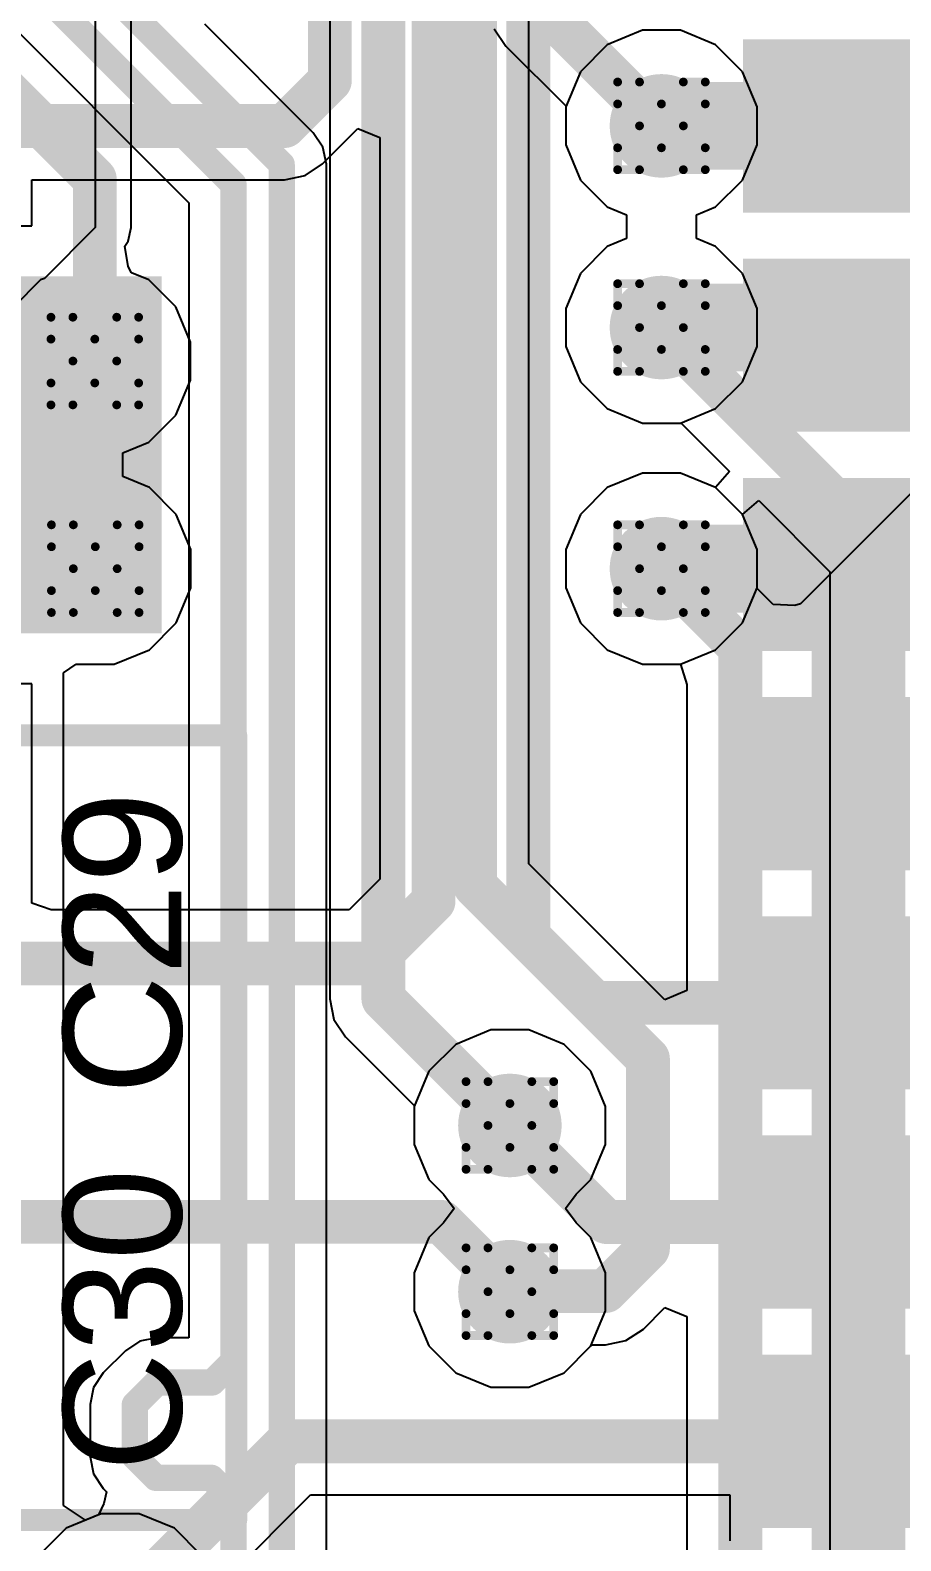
# Model space of a CAD drawing. Header units: inches. Extents: x -6 to 328, y -6 to 90.
# Drawn here: x 30.04 to 35.08, y 14.32 to 23.07 of the extents above; entities that cross this region are included whole.
import ezdxf

# ---------------------------------------------------------------- set-up
doc = ezdxf.new("R2010")
doc.units = ezdxf.units.IN
for name, color, linetype in [('Bottom Layer', 5, 'Continuous'), ('Bottom Paste', 16, 'Continuous'), ('Bottom Solder', 6, 'Continuous'), ('Drill Drawing', 1, 'Continuous'), ('GND', 76, 'Continuous'), ('PWR', 16, 'Continuous'), ('Top Layer', 1, 'Continuous'), ('Top Overlay', 2, 'Continuous'), ('Via Holes', 16, 'Continuous')]:
    doc.layers.add(name, color=color, linetype=linetype)
doc.styles.add('Arial', font='', dxfattribs={"height": 0.2})
doc.styles.get('Arial').set_extended_font_data('Arial')

# ---------------------------------------------------------------- blocks, each defined once
blk = doc.blocks.new('M55_7013242R_B_49')
at = {"layer": 'Bottom Layer'}
for points in [[(-7.385, 3.3), (-6.585, 3.3), (-6.585, 2.2), (-7.385, 2.2)], [(-6.115, 3.3), (-5.315, 3.3), (-5.315, 2.2), (-6.115, 2.2)], [(-4.845, 3.3), (-4.045, 3.3), (-4.045, 2.2), (-4.845, 2.2)], [(-3.575, 3.3), (-2.775, 3.3), (-2.775, 2.2), (-3.575, 2.2)], [(-2.305, 3.3), (-1.505, 3.3), (-1.505, 2.2), (-2.305, 2.2)], [(-1.035, 3.3), (-0.235, 3.3), (-0.235, 2.2), (-1.035, 2.2)], [(0.235, 3.3), (1.035, 3.3), (1.035, 2.2), (0.235, 2.2)]]:
    blk.add_hatch(color=5, dxfattribs=at).paths.add_polyline_path(points)
at = {"layer": 'Bottom Paste'}
for points in [[(-7.385, 3.3), (-6.585, 3.3), (-6.585, 2.2), (-7.385, 2.2)], [(-6.115, 3.3), (-5.315, 3.3), (-5.315, 2.2), (-6.115, 2.2)], [(-4.845, 3.3), (-4.045, 3.3), (-4.045, 2.2), (-4.845, 2.2)], [(-3.575, 3.3), (-2.775, 3.3), (-2.775, 2.2), (-3.575, 2.2)], [(-2.305, 3.3), (-1.505, 3.3), (-1.505, 2.2), (-2.305, 2.2)], [(-1.035, 3.3), (-0.235, 3.3), (-0.235, 2.2), (-1.035, 2.2)], [(0.235, 3.3), (1.035, 3.3), (1.035, 2.2), (0.235, 2.2)]]:
    blk.add_hatch(color=16, dxfattribs=at).paths.add_polyline_path(points)
at = {"layer": 'Bottom Solder'}
for points in [[(-7.4866, 3.4016), (-6.4834, 3.4016), (-6.4834, 2.0984), (-7.4866, 2.0984)], [(-6.2166, 3.4016), (-5.2134, 3.4016), (-5.2134, 2.0984), (-6.2166, 2.0984)], [(-4.9466, 3.4016), (-3.9434, 3.4016), (-3.9434, 2.0984), (-4.9466, 2.0984)], [(-3.6766, 3.4016), (-2.6734, 3.4016), (-2.6734, 2.0984), (-3.6766, 2.0984)], [(-2.4066, 3.4016), (-1.4034, 3.4016), (-1.4034, 2.0984), (-2.4066, 2.0984)], [(-1.1366, 3.4016), (-0.1334, 3.4016), (-0.1334, 2.0984), (-1.1366, 2.0984)], [(0.1334, 3.4016), (1.1366, 3.4016), (1.1366, 2.0984), (0.1334, 2.0984)]]:
    blk.add_hatch(color=6, dxfattribs=at).paths.add_polyline_path(points)

msp = doc.modelspace()

# ---------------------------------------------------------------- hatches: boundary and pattern name
at = {"layer": 'Bottom Layer'}
h = msp.add_hatch(color=5, dxfattribs=at)
edge = h.paths.add_edge_path()
edge.add_arc((33.6946, 22.5194), 0.3, 0, 360)
msp.add_hatch(color=5, dxfattribs=at).paths.add_polyline_path([(28.769, 19.5785), (30.799, 19.5785), (30.799, 21.6485), (28.769, 21.6485)])
h = msp.add_hatch(color=5, dxfattribs=at)
edge = h.paths.add_edge_path()
edge.add_arc((33.6946, 21.351), 0.3, 0, 360)
h = msp.add_hatch(color=5, dxfattribs=at)
edge = h.paths.add_edge_path()
edge.add_arc((30.411, 21.1569), 0.3, 0, 360)
h = msp.add_hatch(color=5, dxfattribs=at)
edge = h.paths.add_edge_path()
edge.add_arc((30.4137, 19.954), 0.3, 0, 360)
h = msp.add_hatch(color=5, dxfattribs=at)
edge = h.paths.add_edge_path()
edge.add_arc((33.6946, 19.954), 0.3, 0, 360)
h = msp.add_hatch(color=5, dxfattribs=at)
edge = h.paths.add_edge_path()
edge.add_arc((32.8164, 16.7281), 0.3, 0, 360)
h = msp.add_hatch(color=5, dxfattribs=at)
edge = h.paths.add_edge_path()
edge.add_arc((32.8164, 15.765), 0.3, 0, 360)
at = {"layer": 'GND'}
h = msp.add_hatch(color=76, dxfattribs=at)
edge = h.paths.add_edge_path()
edge.add_arc((33.6946, 22.5194), 0.3, 0, 360)
h = msp.add_hatch(color=76, dxfattribs=at)
edge = h.paths.add_edge_path()
edge.add_arc((33.6946, 21.351), 0.3, 0, 360)
h = msp.add_hatch(color=76, dxfattribs=at)
edge = h.paths.add_edge_path()
edge.add_arc((30.411, 21.1569), 0.3, 0, 360)
h = msp.add_hatch(color=76, dxfattribs=at)
edge = h.paths.add_edge_path()
edge.add_arc((30.4137, 19.954), 0.3, 0, 360)
h = msp.add_hatch(color=76, dxfattribs=at)
edge = h.paths.add_edge_path()
edge.add_arc((33.6946, 19.954), 0.3, 0, 360)
h = msp.add_hatch(color=76, dxfattribs=at)
edge = h.paths.add_edge_path()
edge.add_arc((32.8164, 16.7281), 0.3, 0, 360)
h = msp.add_hatch(color=76, dxfattribs=at)
edge = h.paths.add_edge_path()
edge.add_arc((32.8164, 15.765), 0.3, 0, 360)
at = {"layer": 'PWR'}
h = msp.add_hatch(color=16, dxfattribs=at)
edge = h.paths.add_edge_path()
edge.add_arc((33.6946, 22.5194), 0.3, 0, 360)
h = msp.add_hatch(color=16, dxfattribs=at)
edge = h.paths.add_edge_path()
edge.add_arc((33.6946, 21.351), 0.3, 0, 360)
h = msp.add_hatch(color=16, dxfattribs=at)
edge = h.paths.add_edge_path()
edge.add_arc((30.411, 21.1569), 0.3, 0, 360)
h = msp.add_hatch(color=16, dxfattribs=at)
edge = h.paths.add_edge_path()
edge.add_arc((30.4137, 19.954), 0.3, 0, 360)
h = msp.add_hatch(color=16, dxfattribs=at)
edge = h.paths.add_edge_path()
edge.add_arc((33.6946, 19.954), 0.3, 0, 360)
h = msp.add_hatch(color=16, dxfattribs=at)
edge = h.paths.add_edge_path()
edge.add_arc((32.8164, 16.7281), 0.3, 0, 360)
h = msp.add_hatch(color=16, dxfattribs=at)
edge = h.paths.add_edge_path()
edge.add_arc((32.8164, 15.765), 0.3, 0, 360)
at = {"layer": 'Top Layer'}
h = msp.add_hatch(color=1, dxfattribs=at)
edge = h.paths.add_edge_path()
edge.add_arc((33.6946, 22.5194), 0.3, 0, 360)
h = msp.add_hatch(color=1, dxfattribs=at)
edge = h.paths.add_edge_path()
edge.add_arc((33.6946, 21.351), 0.3, 0, 360)
h = msp.add_hatch(color=1, dxfattribs=at)
edge = h.paths.add_edge_path()
edge.add_arc((30.411, 21.1569), 0.3, 0, 360)
h = msp.add_hatch(color=1, dxfattribs=at)
edge = h.paths.add_edge_path()
edge.add_arc((30.4137, 19.954), 0.3, 0, 360)
h = msp.add_hatch(color=1, dxfattribs=at)
edge = h.paths.add_edge_path()
edge.add_arc((33.6946, 19.954), 0.3, 0, 360)
h = msp.add_hatch(color=1, dxfattribs=at)
edge = h.paths.add_edge_path()
edge.add_arc((32.8164, 16.7281), 0.3, 0, 360)
h = msp.add_hatch(color=1, dxfattribs=at)
edge = h.paths.add_edge_path()
edge.add_arc((32.8164, 15.765), 0.3, 0, 360)
at = {"layer": 'Via Holes'}
h = msp.add_hatch(color=7, dxfattribs=at)
edge = h.paths.add_edge_path()
edge.add_arc((33.6946, 22.5194), 0.15, 0, 360)
h = msp.add_hatch(color=7, dxfattribs=at)
edge = h.paths.add_edge_path()
edge.add_arc((33.6946, 21.351), 0.15, 0, 360)
h = msp.add_hatch(color=7, dxfattribs=at)
edge = h.paths.add_edge_path()
edge.add_arc((30.411, 21.1569), 0.15, 0, 360)
h = msp.add_hatch(color=7, dxfattribs=at)
edge = h.paths.add_edge_path()
edge.add_arc((30.4137, 19.954), 0.15, 0, 360)
h = msp.add_hatch(color=7, dxfattribs=at)
edge = h.paths.add_edge_path()
edge.add_arc((33.6946, 19.954), 0.15, 0, 360)
h = msp.add_hatch(color=7, dxfattribs=at)
edge = h.paths.add_edge_path()
edge.add_arc((32.8164, 16.7281), 0.15, 0, 360)
h = msp.add_hatch(color=7, dxfattribs=at)
edge = h.paths.add_edge_path()
edge.add_arc((32.8164, 15.765), 0.15, 0, 360)

# ---------------------------------------------------------------- linework, layer by layer
at = {"layer": 'Bottom Layer'}
for p, q in [((31.7301, 22.2987), (31.936, 22.5047)), ((31.936, 22.5047), (32.063, 22.4521)), ((32.063, 22.4521), (32.063, 18.1552)), ((31.5103, 22.2077), (31.6293, 22.2314)), ((31.6293, 22.2314), (31.7301, 22.2987)), ((30.0468, 21.9407), (30.0468, 22.2077)), ((30.0468, 22.2077), (31.5103, 22.2077)), ((28.5912, 21.9407), (30.0468, 21.9407)), ((30.0468, 19.2863), (28.6637, 19.2863)), ((30.0468, 18.1433), (30.0468, 19.2863)), ((30.0468, 18.1307), (30.0468, 18.1433)), ((30.0468, 18.0163), (30.0468, 18.1307)), ((30.0468, 18.1307), (30.0468, 18.1307)), ((32.063, 18.1552), (31.8851, 17.9773)), ((30.1576, 17.9773), (30.0468, 18.0163)), ((31.8851, 17.9773), (30.1576, 17.9773)), ((31.1113, 14.0379), (31.6611, 14.5877)), ((31.6611, 14.5877), (34.0912, 14.5877)), ((34.0912, 14.5877), (34.0912, 14.3333)), ((34.0912, 14.3333), (34.0912, 14.3207))]:
    msp.add_line(p, q, dxfattribs=at)
for points, const_width in [([(32.9234, 17.8227), (32.9234, 25.796)], 0.254), ([(32.3738, 18.0265), (32.3738, 25.1242)], 0.254), ([(31.7733, 22.7815), (31.7733, 24.563)], 0.254), ([(31.5103, 22.5185), (31.7733, 22.7815)], 0.254), ([(33.6946, 22.5194), (34.818, 22.5194)], 0.508), ([(29.319, 22.5185), (31.5103, 22.5185)], 0.254), ([(34.818, 22.5194), (34.819, 22.5185)], 0.254), ([(33.6946, 21.351), (34.7164, 21.351)], 0.508), ([(34.7164, 21.351), (34.819, 21.2485)], 0.254), ([(30.411, 20.9206), (30.411, 21.1569)], 0.381), ([(29.5819, 20.0914), (30.411, 20.9206)], 0.381), ([(33.6946, 19.954), (34.7945, 19.954)], 0.508), ([(34.7945, 19.954), (34.819, 19.9785)], 0.254), ([(34.819, 18.7085), (35.6758, 18.7085)], 0.508), ([(34.546, 18.4355), (34.819, 18.7085)], 0.254), ([(32.0138, 17.6665), (32.3738, 18.0265)], 0.254), ([(32.9234, 17.8227), (33.3075, 17.4385)], 0.254), ([(29.547, 17.6665), (32.0138, 17.6665)], 0.254), ([(33.3075, 17.4385), (34.819, 17.4385)], 0.254), ([(32.8199, 16.7247), (33.3761, 16.1685)], 0.254), ([(29.3199, 16.1694), (32.419, 16.1694)], 0.254), ([(32.419, 16.1694), (32.8164, 15.772)], 0.254), ([(33.3761, 16.1685), (34.819, 16.1685)], 0.254), ([(32.8164, 15.765), (32.8164, 15.772)], 0.254), ([(30.5585, 13.9246), (31.5324, 14.8985)], 0.254), ([(31.5324, 14.8985), (34.819, 14.8985)], 0.254)]:
    msp.add_lwpolyline(points, dxfattribs=dict(at, const_width=const_width))
for points, const_width in [([(31.7098, 22.7815, 1), (31.8368, 22.7815, 1)], 0.127), ([(31.7098, 22.7815, 1), (31.8368, 22.7815, 1)], 0.127), ([(33.5676, 22.5194, 1), (33.8216, 22.5194, 1)], 0.254), ([(34.691, 22.5194, 1), (34.945, 22.5194, 1)], 0.254), ([(31.4468, 22.5185, 1), (31.5738, 22.5185, 1)], 0.127), ([(31.4468, 22.5185, 1), (31.5738, 22.5185, 1)], 0.127), ([(34.7545, 22.5194, 1), (34.8815, 22.5194, 1)], 0.127), ([(34.7555, 22.5185, 1), (34.8825, 22.5185, 1)], 0.127), ([(33.5676, 21.351, 1), (33.8216, 21.351, 1)], 0.254), ([(34.5894, 21.351, 1), (34.8434, 21.351, 1)], 0.254), ([(34.6529, 21.351, 1), (34.7799, 21.351, 1)], 0.127), ([(34.7555, 21.2485, 1), (34.8825, 21.2485, 1)], 0.127), ([(30.3158, 21.1569, 1), (30.5063, 21.1569, 1)], 0.1905), ([(30.3158, 20.9206, 1), (30.5063, 20.9206, 1)], 0.1905), ([(30.3158, 20.9206, 1), (30.5063, 20.9206, 1)], 0.1905), ([(33.5676, 19.954, 1), (33.8216, 19.954, 1)], 0.254), ([(34.6675, 19.954, 1), (34.9215, 19.954, 1)], 0.254), ([(34.731, 19.954, 1), (34.858, 19.954, 1)], 0.127), ([(34.7555, 19.9785, 1), (34.8825, 19.9785, 1)], 0.127), ([(34.692, 18.7085, 1), (34.946, 18.7085, 1)], 0.254), ([(34.7555, 18.7085, 1), (34.8825, 18.7085, 1)], 0.127), ([(34.4825, 18.4355, 1), (34.6095, 18.4355, 1)], 0.127), ([(32.3103, 18.0265, 1), (32.4373, 18.0265, 1)], 0.127), ([(32.3103, 18.0265, 1), (32.4373, 18.0265, 1)], 0.127), ([(32.8599, 17.8227, 1), (32.9869, 17.8227, 1)], 0.127), ([(32.8599, 17.8227, 1), (32.9869, 17.8227, 1)], 0.127), ([(31.9503, 17.6665, 1), (32.0773, 17.6665, 1)], 0.127), ([(31.9503, 17.6665, 1), (32.0773, 17.6665, 1)], 0.127), ([(33.244, 17.4385, 1), (33.371, 17.4385, 1)], 0.127), ([(33.244, 17.4385, 1), (33.371, 17.4385, 1)], 0.127), ([(34.7555, 17.4385, 1), (34.8825, 17.4385, 1)], 0.127), ([(32.7564, 16.7247, 1), (32.8834, 16.7247, 1)], 0.127), ([(32.3555, 16.1694, 1), (32.4825, 16.1694, 1)], 0.127), ([(32.3555, 16.1694, 1), (32.4825, 16.1694, 1)], 0.127), ([(33.3126, 16.1685, 1), (33.4396, 16.1685, 1)], 0.127), ([(33.3126, 16.1685, 1), (33.4396, 16.1685, 1)], 0.127), ([(34.7555, 16.1685, 1), (34.8825, 16.1685, 1)], 0.127), ([(32.7529, 15.772, 1), (32.8799, 15.772, 1)], 0.127), ([(32.7529, 15.772, 1), (32.8799, 15.772, 1)], 0.127), ([(32.7529, 15.765, 1), (32.8799, 15.765, 1)], 0.127), ([(31.4689, 14.8985, 1), (31.5959, 14.8985, 1)], 0.127), ([(31.4689, 14.8985, 1), (31.5959, 14.8985, 1)], 0.127), ([(34.7555, 14.8985, 1), (34.8825, 14.8985, 1)], 0.127)]:
    msp.add_lwpolyline(points, format="xyb", close=True, dxfattribs=dict(at, const_width=const_width))
at = {"layer": 'Drill Drawing', "const_width": 0.0508}
for points in [[(33.4406, 22.6464), (33.4406, 22.7734)], [(33.4406, 22.7734), (33.5676, 22.7734)], [(33.5676, 22.7734), (33.6946, 22.6464)], [(33.6946, 22.6464), (33.8216, 22.7734)], [(33.8216, 22.7734), (33.9486, 22.7734)], [(33.9486, 22.6464), (33.9486, 22.7734)], [(33.4406, 22.6464), (33.5676, 22.5194)], [(33.8216, 22.5194), (33.9486, 22.6464)], [(33.4406, 22.3924), (33.5676, 22.5194)], [(33.8216, 22.5194), (33.9486, 22.3924)], [(33.4406, 22.2654), (33.4406, 22.3924)], [(33.5676, 22.2654), (33.6946, 22.3924)], [(33.6946, 22.3924), (33.8216, 22.2654)], [(33.9486, 22.2654), (33.9486, 22.3924)], [(33.4406, 22.2654), (33.5676, 22.2654)], [(33.8216, 22.2654), (33.9486, 22.2654)], [(33.4406, 21.478), (33.4406, 21.605)], [(33.4406, 21.605), (33.5676, 21.605)], [(33.5676, 21.605), (33.6946, 21.478)], [(33.6946, 21.478), (33.8216, 21.605)], [(33.8216, 21.605), (33.9486, 21.605)], [(33.9486, 21.478), (33.9486, 21.605)], [(33.4406, 21.478), (33.5676, 21.351)], [(33.8216, 21.351), (33.9486, 21.478)], [(30.157, 21.2839), (30.157, 21.4109)], [(30.157, 21.4109), (30.284, 21.4109)], [(30.284, 21.4109), (30.411, 21.2839)], [(30.411, 21.2839), (30.538, 21.4109)], [(30.538, 21.4109), (30.665, 21.4109)], [(30.665, 21.2839), (30.665, 21.4109)], [(33.4406, 21.224), (33.5676, 21.351)], [(33.8216, 21.351), (33.9486, 21.224)], [(30.157, 21.2839), (30.284, 21.1569)], [(30.538, 21.1569), (30.665, 21.2839)], [(30.157, 21.0299), (30.284, 21.1569)], [(30.538, 21.1569), (30.665, 21.0299)], [(33.4406, 21.097), (33.4406, 21.224)], [(33.5676, 21.097), (33.6946, 21.224)], [(33.6946, 21.224), (33.8216, 21.097)], [(33.9486, 21.097), (33.9486, 21.224)], [(33.4406, 21.097), (33.5676, 21.097)], [(33.8216, 21.097), (33.9486, 21.097)], [(30.157, 20.9029), (30.157, 21.0299)], [(30.284, 20.9029), (30.411, 21.0299)], [(30.411, 21.0299), (30.538, 20.9029)], [(30.665, 20.9029), (30.665, 21.0299)], [(30.157, 20.9029), (30.284, 20.9029)], [(30.538, 20.9029), (30.665, 20.9029)], [(30.1597, 20.081), (30.1597, 20.208)], [(30.1597, 20.208), (30.2867, 20.208)], [(30.2867, 20.208), (30.4137, 20.081)], [(30.4137, 20.081), (30.5407, 20.208)], [(30.5407, 20.208), (30.6677, 20.208)], [(30.6677, 20.081), (30.6677, 20.208)], [(33.4406, 20.081), (33.4406, 20.208)], [(33.4406, 20.208), (33.5676, 20.208)], [(33.5676, 20.208), (33.6946, 20.081)], [(33.6946, 20.081), (33.8216, 20.208)], [(33.8216, 20.208), (33.9486, 20.208)], [(33.9486, 20.081), (33.9486, 20.208)], [(30.1597, 20.081), (30.2867, 19.954)], [(30.5407, 19.954), (30.6677, 20.081)], [(33.4406, 20.081), (33.5676, 19.954)], [(33.8216, 19.954), (33.9486, 20.081)], [(30.1597, 19.827), (30.2867, 19.954)], [(30.5407, 19.954), (30.6677, 19.827)], [(33.4406, 19.827), (33.5676, 19.954)], [(33.8216, 19.954), (33.9486, 19.827)], [(30.1597, 19.7), (30.1597, 19.827)], [(30.2867, 19.7), (30.4137, 19.827)], [(30.4137, 19.827), (30.5407, 19.7)], [(30.6677, 19.7), (30.6677, 19.827)], [(33.4406, 19.7), (33.4406, 19.827)], [(33.5676, 19.7), (33.6946, 19.827)], [(33.6946, 19.827), (33.8216, 19.7)], [(33.9486, 19.7), (33.9486, 19.827)], [(30.1597, 19.7), (30.2867, 19.7)], [(30.5407, 19.7), (30.6677, 19.7)], [(33.4406, 19.7), (33.5676, 19.7)], [(33.8216, 19.7), (33.9486, 19.7)], [(32.5624, 16.8551), (32.5624, 16.9821)], [(32.5624, 16.9821), (32.6894, 16.9821)], [(32.6894, 16.9821), (32.8164, 16.8551)], [(32.8164, 16.8551), (32.9434, 16.9821)], [(32.9434, 16.9821), (33.0704, 16.9821)], [(33.0704, 16.8551), (33.0704, 16.9821)], [(32.5624, 16.8551), (32.6894, 16.7281)], [(32.9434, 16.7281), (33.0704, 16.8551)], [(32.5624, 16.6011), (32.6894, 16.7281)], [(32.9434, 16.7281), (33.0704, 16.6011)], [(32.5624, 16.4741), (32.5624, 16.6011)], [(32.6894, 16.4741), (32.8164, 16.6011)], [(32.8164, 16.6011), (32.9434, 16.4741)], [(33.0704, 16.4741), (33.0704, 16.6011)], [(32.5624, 16.4741), (32.6894, 16.4741)], [(32.9434, 16.4741), (33.0704, 16.4741)], [(32.5624, 15.892), (32.5624, 16.019)], [(32.5624, 16.019), (32.6894, 16.019)], [(32.6894, 16.019), (32.8164, 15.892)], [(32.8164, 15.892), (32.9434, 16.019)], [(32.9434, 16.019), (33.0704, 16.019)], [(33.0704, 15.892), (33.0704, 16.019)], [(32.5624, 15.892), (32.6894, 15.765)], [(32.9434, 15.765), (33.0704, 15.892)], [(32.5624, 15.638), (32.6894, 15.765)], [(32.9434, 15.765), (33.0704, 15.638)], [(32.5624, 15.511), (32.5624, 15.638)], [(32.6894, 15.511), (32.8164, 15.638)], [(32.8164, 15.638), (32.9434, 15.511)], [(33.0704, 15.511), (33.0704, 15.638)], [(32.5624, 15.511), (32.6894, 15.511)], [(32.9434, 15.511), (33.0704, 15.511)]]:
    msp.add_lwpolyline(points, dxfattribs=at)
at = {"layer": 'Drill Drawing', "const_width": 0.0254}
for points in [[(33.4279, 22.7734, 1), (33.4533, 22.7734, 1)], [(33.4279, 22.7734, 1), (33.4533, 22.7734, 1)], [(33.5549, 22.7734, 1), (33.5803, 22.7734, 1)], [(33.5549, 22.7734, 1), (33.5803, 22.7734, 1)], [(33.8089, 22.7734, 1), (33.8343, 22.7734, 1)], [(33.8089, 22.7734, 1), (33.8343, 22.7734, 1)], [(33.9359, 22.7734, 1), (33.9613, 22.7734, 1)], [(33.9359, 22.7734, 1), (33.9613, 22.7734, 1)], [(33.4279, 22.6464, 1), (33.4533, 22.6464, 1)], [(33.4279, 22.6464, 1), (33.4533, 22.6464, 1)], [(33.6819, 22.6464, 1), (33.7073, 22.6464, 1)], [(33.6819, 22.6464, 1), (33.7073, 22.6464, 1)], [(33.9359, 22.6464, 1), (33.9613, 22.6464, 1)], [(33.9359, 22.6464, 1), (33.9613, 22.6464, 1)], [(33.5549, 22.5194, 1), (33.5803, 22.5194, 1)], [(33.5549, 22.5194, 1), (33.5803, 22.5194, 1)], [(33.8089, 22.5194, 1), (33.8343, 22.5194, 1)], [(33.8089, 22.5194, 1), (33.8343, 22.5194, 1)], [(33.4279, 22.3924, 1), (33.4533, 22.3924, 1)], [(33.4279, 22.3924, 1), (33.4533, 22.3924, 1)], [(33.6819, 22.3924, 1), (33.7073, 22.3924, 1)], [(33.6819, 22.3924, 1), (33.7073, 22.3924, 1)], [(33.9359, 22.3924, 1), (33.9613, 22.3924, 1)], [(33.9359, 22.3924, 1), (33.9613, 22.3924, 1)], [(33.4279, 22.2654, 1), (33.4533, 22.2654, 1)], [(33.4279, 22.2654, 1), (33.4533, 22.2654, 1)], [(33.5549, 22.2654, 1), (33.5803, 22.2654, 1)], [(33.5549, 22.2654, 1), (33.5803, 22.2654, 1)], [(33.8089, 22.2654, 1), (33.8343, 22.2654, 1)], [(33.8089, 22.2654, 1), (33.8343, 22.2654, 1)], [(33.9359, 22.2654, 1), (33.9613, 22.2654, 1)], [(33.9359, 22.2654, 1), (33.9613, 22.2654, 1)], [(33.4279, 21.605, 1), (33.4533, 21.605, 1)], [(33.4279, 21.605, 1), (33.4533, 21.605, 1)], [(33.5549, 21.605, 1), (33.5803, 21.605, 1)], [(33.5549, 21.605, 1), (33.5803, 21.605, 1)], [(33.8089, 21.605, 1), (33.8343, 21.605, 1)], [(33.8089, 21.605, 1), (33.8343, 21.605, 1)], [(33.9359, 21.605, 1), (33.9613, 21.605, 1)], [(33.9359, 21.605, 1), (33.9613, 21.605, 1)], [(33.4279, 21.478, 1), (33.4533, 21.478, 1)], [(33.4279, 21.478, 1), (33.4533, 21.478, 1)], [(33.6819, 21.478, 1), (33.7073, 21.478, 1)], [(33.6819, 21.478, 1), (33.7073, 21.478, 1)], [(33.9359, 21.478, 1), (33.9613, 21.478, 1)], [(33.9359, 21.478, 1), (33.9613, 21.478, 1)], [(30.1443, 21.4109, 1), (30.1697, 21.4109, 1)], [(30.1443, 21.4109, 1), (30.1697, 21.4109, 1)], [(30.2713, 21.4109, 1), (30.2967, 21.4109, 1)], [(30.2713, 21.4109, 1), (30.2967, 21.4109, 1)], [(30.5253, 21.4109, 1), (30.5507, 21.4109, 1)], [(30.5253, 21.4109, 1), (30.5507, 21.4109, 1)], [(30.6523, 21.4109, 1), (30.6777, 21.4109, 1)], [(30.6523, 21.4109, 1), (30.6777, 21.4109, 1)], [(33.5549, 21.351, 1), (33.5803, 21.351, 1)], [(33.5549, 21.351, 1), (33.5803, 21.351, 1)], [(33.8089, 21.351, 1), (33.8343, 21.351, 1)], [(33.8089, 21.351, 1), (33.8343, 21.351, 1)], [(30.1443, 21.2839, 1), (30.1697, 21.2839, 1)], [(30.1443, 21.2839, 1), (30.1697, 21.2839, 1)], [(30.3983, 21.2839, 1), (30.4237, 21.2839, 1)], [(30.3983, 21.2839, 1), (30.4237, 21.2839, 1)], [(30.6523, 21.2839, 1), (30.6777, 21.2839, 1)], [(30.6523, 21.2839, 1), (30.6777, 21.2839, 1)], [(30.2713, 21.1569, 1), (30.2967, 21.1569, 1)], [(30.2713, 21.1569, 1), (30.2967, 21.1569, 1)], [(30.5253, 21.1569, 1), (30.5507, 21.1569, 1)], [(30.5253, 21.1569, 1), (30.5507, 21.1569, 1)], [(33.4279, 21.224, 1), (33.4533, 21.224, 1)], [(33.4279, 21.224, 1), (33.4533, 21.224, 1)], [(33.6819, 21.224, 1), (33.7073, 21.224, 1)], [(33.6819, 21.224, 1), (33.7073, 21.224, 1)], [(33.9359, 21.224, 1), (33.9613, 21.224, 1)], [(33.9359, 21.224, 1), (33.9613, 21.224, 1)], [(33.4279, 21.097, 1), (33.4533, 21.097, 1)], [(33.4279, 21.097, 1), (33.4533, 21.097, 1)], [(33.5549, 21.097, 1), (33.5803, 21.097, 1)], [(33.5549, 21.097, 1), (33.5803, 21.097, 1)], [(33.8089, 21.097, 1), (33.8343, 21.097, 1)], [(33.8089, 21.097, 1), (33.8343, 21.097, 1)], [(33.9359, 21.097, 1), (33.9613, 21.097, 1)], [(33.9359, 21.097, 1), (33.9613, 21.097, 1)], [(30.1443, 21.0299, 1), (30.1697, 21.0299, 1)], [(30.1443, 21.0299, 1), (30.1697, 21.0299, 1)], [(30.3983, 21.0299, 1), (30.4237, 21.0299, 1)], [(30.3983, 21.0299, 1), (30.4237, 21.0299, 1)], [(30.6523, 21.0299, 1), (30.6777, 21.0299, 1)], [(30.6523, 21.0299, 1), (30.6777, 21.0299, 1)], [(30.1443, 20.9029, 1), (30.1697, 20.9029, 1)], [(30.1443, 20.9029, 1), (30.1697, 20.9029, 1)], [(30.2713, 20.9029, 1), (30.2967, 20.9029, 1)], [(30.2713, 20.9029, 1), (30.2967, 20.9029, 1)], [(30.5253, 20.9029, 1), (30.5507, 20.9029, 1)], [(30.5253, 20.9029, 1), (30.5507, 20.9029, 1)], [(30.6523, 20.9029, 1), (30.6777, 20.9029, 1)], [(30.6523, 20.9029, 1), (30.6777, 20.9029, 1)], [(30.147, 20.208, 1), (30.1724, 20.208, 1)], [(30.147, 20.208, 1), (30.1724, 20.208, 1)], [(30.274, 20.208, 1), (30.2994, 20.208, 1)], [(30.274, 20.208, 1), (30.2994, 20.208, 1)], [(30.528, 20.208, 1), (30.5534, 20.208, 1)], [(30.528, 20.208, 1), (30.5534, 20.208, 1)], [(30.655, 20.208, 1), (30.6804, 20.208, 1)], [(30.655, 20.208, 1), (30.6804, 20.208, 1)], [(33.4279, 20.208, 1), (33.4533, 20.208, 1)], [(33.4279, 20.208, 1), (33.4533, 20.208, 1)], [(33.5549, 20.208, 1), (33.5803, 20.208, 1)], [(33.5549, 20.208, 1), (33.5803, 20.208, 1)], [(33.8089, 20.208, 1), (33.8343, 20.208, 1)], [(33.8089, 20.208, 1), (33.8343, 20.208, 1)], [(33.9359, 20.208, 1), (33.9613, 20.208, 1)], [(33.9359, 20.208, 1), (33.9613, 20.208, 1)], [(30.147, 20.081, 1), (30.1724, 20.081, 1)], [(30.147, 20.081, 1), (30.1724, 20.081, 1)], [(30.401, 20.081, 1), (30.4264, 20.081, 1)], [(30.401, 20.081, 1), (30.4264, 20.081, 1)], [(30.655, 20.081, 1), (30.6804, 20.081, 1)], [(30.655, 20.081, 1), (30.6804, 20.081, 1)], [(33.4279, 20.081, 1), (33.4533, 20.081, 1)], [(33.4279, 20.081, 1), (33.4533, 20.081, 1)], [(33.6819, 20.081, 1), (33.7073, 20.081, 1)], [(33.6819, 20.081, 1), (33.7073, 20.081, 1)], [(33.9359, 20.081, 1), (33.9613, 20.081, 1)], [(33.9359, 20.081, 1), (33.9613, 20.081, 1)], [(30.274, 19.954, 1), (30.2994, 19.954, 1)], [(30.274, 19.954, 1), (30.2994, 19.954, 1)], [(30.528, 19.954, 1), (30.5534, 19.954, 1)], [(30.528, 19.954, 1), (30.5534, 19.954, 1)], [(33.5549, 19.954, 1), (33.5803, 19.954, 1)], [(33.5549, 19.954, 1), (33.5803, 19.954, 1)], [(33.8089, 19.954, 1), (33.8343, 19.954, 1)], [(33.8089, 19.954, 1), (33.8343, 19.954, 1)], [(30.147, 19.827, 1), (30.1724, 19.827, 1)], [(30.147, 19.827, 1), (30.1724, 19.827, 1)], [(30.401, 19.827, 1), (30.4264, 19.827, 1)], [(30.401, 19.827, 1), (30.4264, 19.827, 1)], [(30.655, 19.827, 1), (30.6804, 19.827, 1)], [(30.655, 19.827, 1), (30.6804, 19.827, 1)], [(33.4279, 19.827, 1), (33.4533, 19.827, 1)], [(33.4279, 19.827, 1), (33.4533, 19.827, 1)], [(33.6819, 19.827, 1), (33.7073, 19.827, 1)], [(33.6819, 19.827, 1), (33.7073, 19.827, 1)], [(33.9359, 19.827, 1), (33.9613, 19.827, 1)], [(33.9359, 19.827, 1), (33.9613, 19.827, 1)], [(30.147, 19.7, 1), (30.1724, 19.7, 1)], [(30.147, 19.7, 1), (30.1724, 19.7, 1)], [(30.274, 19.7, 1), (30.2994, 19.7, 1)], [(30.274, 19.7, 1), (30.2994, 19.7, 1)], [(30.528, 19.7, 1), (30.5534, 19.7, 1)], [(30.528, 19.7, 1), (30.5534, 19.7, 1)], [(30.655, 19.7, 1), (30.6804, 19.7, 1)], [(30.655, 19.7, 1), (30.6804, 19.7, 1)], [(33.4279, 19.7, 1), (33.4533, 19.7, 1)], [(33.4279, 19.7, 1), (33.4533, 19.7, 1)], [(33.5549, 19.7, 1), (33.5803, 19.7, 1)], [(33.5549, 19.7, 1), (33.5803, 19.7, 1)], [(33.8089, 19.7, 1), (33.8343, 19.7, 1)], [(33.8089, 19.7, 1), (33.8343, 19.7, 1)], [(33.9359, 19.7, 1), (33.9613, 19.7, 1)], [(33.9359, 19.7, 1), (33.9613, 19.7, 1)], [(32.5497, 16.9821, 1), (32.5751, 16.9821, 1)], [(32.5497, 16.9821, 1), (32.5751, 16.9821, 1)], [(32.6767, 16.9821, 1), (32.7021, 16.9821, 1)], [(32.6767, 16.9821, 1), (32.7021, 16.9821, 1)], [(32.9307, 16.9821, 1), (32.9561, 16.9821, 1)], [(32.9307, 16.9821, 1), (32.9561, 16.9821, 1)], [(33.0577, 16.9821, 1), (33.0831, 16.9821, 1)], [(33.0577, 16.9821, 1), (33.0831, 16.9821, 1)], [(32.5497, 16.8551, 1), (32.5751, 16.8551, 1)], [(32.5497, 16.8551, 1), (32.5751, 16.8551, 1)], [(32.8037, 16.8551, 1), (32.8291, 16.8551, 1)], [(32.8037, 16.8551, 1), (32.8291, 16.8551, 1)], [(33.0577, 16.8551, 1), (33.0831, 16.8551, 1)], [(33.0577, 16.8551, 1), (33.0831, 16.8551, 1)], [(32.6767, 16.7281, 1), (32.7021, 16.7281, 1)], [(32.6767, 16.7281, 1), (32.7021, 16.7281, 1)], [(32.9307, 16.7281, 1), (32.9561, 16.7281, 1)], [(32.9307, 16.7281, 1), (32.9561, 16.7281, 1)], [(32.5497, 16.6011, 1), (32.5751, 16.6011, 1)], [(32.5497, 16.6011, 1), (32.5751, 16.6011, 1)], [(32.8037, 16.6011, 1), (32.8291, 16.6011, 1)], [(32.8037, 16.6011, 1), (32.8291, 16.6011, 1)], [(33.0577, 16.6011, 1), (33.0831, 16.6011, 1)], [(33.0577, 16.6011, 1), (33.0831, 16.6011, 1)], [(32.5497, 16.4741, 1), (32.5751, 16.4741, 1)], [(32.5497, 16.4741, 1), (32.5751, 16.4741, 1)], [(32.6767, 16.4741, 1), (32.7021, 16.4741, 1)], [(32.6767, 16.4741, 1), (32.7021, 16.4741, 1)], [(32.9307, 16.4741, 1), (32.9561, 16.4741, 1)], [(32.9307, 16.4741, 1), (32.9561, 16.4741, 1)], [(33.0577, 16.4741, 1), (33.0831, 16.4741, 1)], [(33.0577, 16.4741, 1), (33.0831, 16.4741, 1)], [(32.5497, 16.019, 1), (32.5751, 16.019, 1)], [(32.5497, 16.019, 1), (32.5751, 16.019, 1)], [(32.6767, 16.019, 1), (32.7021, 16.019, 1)], [(32.6767, 16.019, 1), (32.7021, 16.019, 1)], [(32.9307, 16.019, 1), (32.9561, 16.019, 1)], [(32.9307, 16.019, 1), (32.9561, 16.019, 1)], [(33.0577, 16.019, 1), (33.0831, 16.019, 1)], [(33.0577, 16.019, 1), (33.0831, 16.019, 1)], [(32.5497, 15.892, 1), (32.5751, 15.892, 1)], [(32.5497, 15.892, 1), (32.5751, 15.892, 1)], [(32.8037, 15.892, 1), (32.8291, 15.892, 1)], [(32.8037, 15.892, 1), (32.8291, 15.892, 1)], [(33.0577, 15.892, 1), (33.0831, 15.892, 1)], [(33.0577, 15.892, 1), (33.0831, 15.892, 1)], [(32.6767, 15.765, 1), (32.7021, 15.765, 1)], [(32.6767, 15.765, 1), (32.7021, 15.765, 1)], [(32.9307, 15.765, 1), (32.9561, 15.765, 1)], [(32.9307, 15.765, 1), (32.9561, 15.765, 1)], [(32.5497, 15.638, 1), (32.5751, 15.638, 1)], [(32.5497, 15.638, 1), (32.5751, 15.638, 1)], [(32.8037, 15.638, 1), (32.8291, 15.638, 1)], [(32.8037, 15.638, 1), (32.8291, 15.638, 1)], [(33.0577, 15.638, 1), (33.0831, 15.638, 1)], [(33.0577, 15.638, 1), (33.0831, 15.638, 1)], [(32.5497, 15.511, 1), (32.5751, 15.511, 1)], [(32.5497, 15.511, 1), (32.5751, 15.511, 1)], [(32.6767, 15.511, 1), (32.7021, 15.511, 1)], [(32.6767, 15.511, 1), (32.7021, 15.511, 1)], [(32.9307, 15.511, 1), (32.9561, 15.511, 1)], [(32.9307, 15.511, 1), (32.9561, 15.511, 1)], [(33.0577, 15.511, 1), (33.0831, 15.511, 1)], [(33.0577, 15.511, 1), (33.0831, 15.511, 1)]]:
    msp.add_lwpolyline(points, format="xyb", close=True, dxfattribs=at)
at = {"layer": 'GND'}
for p, q in [((33.5844, 23.0734), (33.3808, 22.9891)), ((33.8048, 23.0734), (33.5844, 23.0734)), ((34.0084, 22.9891), (33.8048, 23.0734)), ((33.3808, 22.9891), (33.2249, 22.8332)), ((34.1642, 22.8332), (34.0084, 22.9891)), ((33.2249, 22.8332), (33.1406, 22.6296)), ((34.2486, 22.6296), (34.1642, 22.8332)), ((33.1406, 22.6296), (33.1406, 22.4092)), ((34.2486, 22.4092), (34.2486, 22.6296)), ((33.1406, 22.4092), (33.2249, 22.2056)), ((34.1642, 22.2056), (34.2486, 22.4092)), ((33.2249, 22.2056), (33.3808, 22.0498)), ((34.0084, 22.0498), (34.1642, 22.2056)), ((33.3808, 22.0498), (33.4914, 22.004)), ((33.4914, 22.004), (33.4914, 21.8665)), ((33.8978, 22.004), (34.0084, 22.0498)), ((33.8978, 21.8665), (33.8978, 22.004)), ((33.3808, 21.8207), (33.2249, 21.6648)), ((33.4914, 21.8665), (33.3808, 21.8207)), ((34.0084, 21.8207), (33.8978, 21.8665)), ((34.1642, 21.6648), (34.0084, 21.8207)), ((33.2249, 21.6648), (33.1406, 21.4612)), ((34.2486, 21.4612), (34.1642, 21.6648)), ((33.1406, 21.4612), (33.1406, 21.2408)), ((34.2486, 21.2408), (34.2486, 21.4612)), ((33.1406, 21.2408), (33.2249, 21.0372)), ((34.1642, 21.0372), (34.2486, 21.2408)), ((33.2249, 21.0372), (33.3808, 20.8814)), ((34.0084, 20.8814), (34.1642, 21.0372)), ((33.3808, 20.8814), (33.5844, 20.797)), ((33.8048, 20.797), (34.0084, 20.8814)), ((33.5844, 20.797), (33.8048, 20.797)), ((33.5844, 20.508), (33.3808, 20.4237)), ((33.8048, 20.508), (33.5844, 20.508)), ((34.0084, 20.4237), (33.8048, 20.508)), ((33.3808, 20.4237), (33.2249, 20.2678)), ((34.1642, 20.2678), (34.0084, 20.4237)), ((33.2249, 20.2678), (33.1406, 20.0642)), ((34.2486, 20.0642), (34.1642, 20.2678)), ((33.1406, 20.0642), (33.1406, 19.8438)), ((34.2486, 19.8438), (34.2486, 20.0642)), ((33.1406, 19.8438), (33.2249, 19.6402)), ((34.1642, 19.6402), (34.2486, 19.8438)), ((33.2249, 19.6402), (33.3808, 19.4844)), ((34.0084, 19.4844), (34.1642, 19.6402)), ((33.3808, 19.4844), (33.5844, 19.4)), ((33.8048, 19.4), (34.0084, 19.4844)), ((33.5844, 19.4), (33.8048, 19.4)), ((32.7062, 17.2821), (32.5026, 17.1978)), ((32.9266, 17.2821), (32.7062, 17.2821)), ((33.1302, 17.1978), (32.9266, 17.2821)), ((32.5026, 17.1978), (32.3468, 17.0419)), ((33.2861, 17.0419), (33.1302, 17.1978)), ((32.3468, 17.0419), (32.2624, 16.8383)), ((33.3704, 16.8383), (33.2861, 17.0419)), ((32.2624, 16.8383), (32.2624, 16.6179)), ((33.3704, 16.6179), (33.3704, 16.8383)), ((32.2624, 16.6179), (32.3468, 16.4143)), ((33.2861, 16.4143), (33.3704, 16.6179)), ((32.3468, 16.4143), (32.4315, 16.3295)), ((33.2013, 16.3295), (33.2861, 16.4143)), ((32.4315, 16.3295), (32.4937, 16.2466)), ((33.1392, 16.2466), (33.2013, 16.3295)), ((32.4937, 16.2466), (32.4315, 16.1636)), ((33.2013, 16.1636), (33.1392, 16.2466)), ((32.4315, 16.1636), (32.3468, 16.0789)), ((33.2861, 16.0789), (33.2013, 16.1636)), ((32.3468, 16.0789), (32.2624, 15.8752)), ((33.3704, 15.8752), (33.2861, 16.0789)), ((32.2624, 15.8752), (32.2624, 15.6548)), ((33.3704, 15.6548), (33.3704, 15.8752)), ((32.2624, 15.6548), (32.3468, 15.4512)), ((33.2861, 15.4512), (33.3704, 15.6548)), ((32.3468, 15.4512), (32.5026, 15.2954)), ((33.1302, 15.2954), (33.2861, 15.4512)), ((32.5026, 15.2954), (32.7062, 15.211)), ((32.9266, 15.211), (33.1302, 15.2954)), ((32.7062, 15.211), (32.9266, 15.211)), ((30.4484, 14.4786), (30.2447, 14.3943)), ((30.6687, 14.4786), (30.4484, 14.4786)), ((30.8724, 14.3943), (30.6687, 14.4786)), ((30.2447, 14.3943), (30.0889, 14.2384)), ((31.0282, 14.2384), (30.8724, 14.3943))]:
    msp.add_line(p, q, dxfattribs=at)
at = {"layer": 'PWR'}
for p, q in [((30.4137, 26.3591), (30.4137, 21.9301)), ((31.7724, 24.59), (31.7724, 17.4614)), ((32.9258, 18.2449), (32.9258, 24.0252)), ((30.6209, 21.9301), (30.6209, 23.2721)), ((33.5844, 23.0734), (33.3808, 22.9891)), ((33.8048, 23.0734), (33.5844, 23.0734)), ((34.0084, 22.9891), (33.8048, 23.0734)), ((33.3808, 22.9891), (33.2249, 22.8332)), ((34.1642, 22.8332), (34.0084, 22.9891)), ((33.2249, 22.8332), (33.1406, 22.6296)), ((34.2486, 22.6296), (34.1642, 22.8332)), ((33.1406, 22.6296), (33.1406, 22.4092)), ((34.2486, 22.4092), (34.2486, 22.6296)), ((33.1406, 22.4092), (33.2249, 22.2056)), ((34.1642, 22.2056), (34.2486, 22.4092)), ((33.2249, 22.2056), (33.3808, 22.0498)), ((34.0084, 22.0498), (34.1642, 22.2056)), ((33.3808, 22.0498), (33.4914, 22.004)), ((33.4914, 22.004), (33.4914, 21.8665)), ((33.8978, 22.004), (34.0084, 22.0498)), ((33.8978, 21.8665), (33.8978, 22.004)), ((30.4137, 21.9301), (30.1193, 21.6357)), ((30.6051, 21.8508), (30.6209, 21.9301)), ((30.6209, 21.9301), (30.6209, 21.9301)), ((30.5856, 21.8217), (30.6051, 21.8508)), ((30.6038, 21.7053), (30.5856, 21.8217)), ((33.3808, 21.8207), (33.2249, 21.6648)), ((33.4914, 21.8665), (33.3808, 21.8207)), ((34.0084, 21.8207), (33.8978, 21.8665)), ((34.1642, 21.6648), (34.0084, 21.8207)), ((30.6244, 21.6682), (30.6038, 21.7053)), ((30.0972, 21.6266), (29.9414, 21.4707)), ((30.1193, 21.6357), (30.0972, 21.6266)), ((30.7249, 21.6266), (30.6244, 21.6682)), ((30.8807, 21.4707), (30.7249, 21.6266)), ((33.2249, 21.6648), (33.1406, 21.4612)), ((34.2486, 21.4612), (34.1642, 21.6648)), ((30.965, 21.2671), (30.8807, 21.4707)), ((33.1406, 21.4612), (33.1406, 21.2408)), ((34.2486, 21.2408), (34.2486, 21.4612)), ((30.965, 21.0467), (30.965, 21.2671)), ((33.1406, 21.2408), (33.2249, 21.0372)), ((34.1642, 21.0372), (34.2486, 21.2408)), ((30.8807, 20.8431), (30.965, 21.0467)), ((33.2249, 21.0372), (33.3808, 20.8814)), ((34.0084, 20.8814), (34.1642, 21.0372)), ((30.7249, 20.6872), (30.8807, 20.8431)), ((33.3808, 20.8814), (33.5844, 20.797)), ((33.8048, 20.797), (34.0084, 20.8814)), ((33.5844, 20.797), (33.8048, 20.797)), ((30.574, 20.6247), (30.7249, 20.6872)), ((30.574, 20.4873), (30.574, 20.6247)), ((35.3511, 20.6012), (34.5011, 19.7512)), ((30.7275, 20.4237), (30.574, 20.4873)), ((33.5844, 20.508), (33.3808, 20.4237)), ((33.8048, 20.508), (33.5844, 20.508)), ((34.0084, 20.4237), (33.8048, 20.508)), ((30.8834, 20.2678), (30.7275, 20.4237)), ((33.3808, 20.4237), (33.2249, 20.2678)), ((34.1642, 20.2678), (34.0084, 20.4237)), ((30.9677, 20.0642), (30.8834, 20.2678)), ((33.2249, 20.2678), (33.1406, 20.0642)), ((34.2486, 20.0642), (34.1642, 20.2678)), ((30.9677, 19.8438), (30.9677, 20.0642)), ((33.1406, 20.0642), (33.1406, 19.8438)), ((34.2486, 19.8438), (34.2486, 20.0642)), ((30.8834, 19.6402), (30.9677, 19.8438)), ((33.1406, 19.8438), (33.2249, 19.6402)), ((34.2473, 19.8408), (34.2486, 19.8438)), ((34.3417, 19.7465), (34.2473, 19.8408)), ((34.4679, 19.7399), (34.3417, 19.7465)), ((34.5011, 19.7512), (34.4679, 19.7399)), ((30.7275, 19.4844), (30.8834, 19.6402)), ((33.2249, 19.6402), (33.3808, 19.4844)), ((30.5239, 19.4), (30.7275, 19.4844)), ((33.3808, 19.4844), (33.5844, 19.4)), ((30.23, 19.3509), (30.3035, 19.4)), ((30.23, 14.5256), (30.23, 19.3509)), ((30.3035, 19.4), (30.5239, 19.4)), ((33.5844, 19.4), (33.8048, 19.4)), ((33.8048, 19.4), (33.841, 19.2827)), ((33.841, 19.2827), (33.841, 17.5093)), ((33.714, 17.4567), (32.9258, 18.2449)), ((33.841, 17.5093), (33.714, 17.4567)), ((31.7724, 17.4614), (31.7961, 17.3424)), ((31.7961, 17.3424), (31.8634, 17.2416)), ((31.8634, 17.2416), (32.2637, 16.8414)), ((32.2637, 16.8414), (32.2624, 16.8383)), ((32.2624, 16.8383), (32.2624, 16.6179)), ((32.2624, 16.6179), (32.3468, 16.4143)), ((32.3468, 16.4143), (32.4315, 16.3295)), ((32.4315, 16.3295), (32.4937, 16.2466)), ((32.4937, 16.2466), (32.4315, 16.1636)), ((32.4315, 16.1636), (32.3468, 16.0789)), ((32.3468, 16.0789), (32.2624, 15.8752)), ((32.2624, 15.8752), (32.2624, 15.6548)), ((33.5897, 15.5487), (33.714, 15.6731)), ((33.714, 15.6731), (33.841, 15.6205)), ((32.2624, 15.6548), (32.3468, 15.4512)), ((33.841, 15.6205), (33.841, 9.9588)), ((33.4888, 15.4814), (33.5897, 15.5487)), ((32.3468, 15.4512), (32.5026, 15.2954)), ((33.1302, 15.2954), (33.2861, 15.4512)), ((33.2861, 15.4512), (33.2888, 15.4577)), ((33.2888, 15.4577), (33.3699, 15.4577)), ((33.3699, 15.4577), (33.4888, 15.4814)), ((32.5026, 15.2954), (32.7062, 15.211)), ((32.9266, 15.211), (33.1302, 15.2954)), ((32.7062, 15.211), (32.9266, 15.211)), ((30.357, 14.4408), (30.23, 14.5256)), ((30.4484, 14.4786), (30.357, 14.4408)), ((30.6687, 14.4786), (30.4484, 14.4786)), ((30.8724, 14.3943), (30.6687, 14.4786)), ((31.0282, 14.2384), (30.8724, 14.3943))]:
    msp.add_line(p, q, dxfattribs=at)
for points, const_width in [([(32.0832, 17.4614), (32.0832, 25.2731)], 0.254), ([(32.615, 18.1161), (32.615, 24.1539)], 0.254), ([(34.7561, 19.4751), (35.7266, 20.4456)], 0.381), ([(33.6946, 19.954), (34.1518, 19.4968)], 0.254), ([(34.1518, 9.8301), (34.1518, 19.4968)], 0.254), ([(34.7561, 9.3152), (34.7561, 19.4751)], 0.381), ([(32.615, 18.1161), (33.6164, 17.1147)], 0.254), ([(32.0832, 17.4614), (32.8164, 16.7281)], 0.254), ([(33.6164, 16.015), (33.6164, 17.1147)], 0.254), ([(33.3699, 15.7685), (33.6164, 16.015)], 0.254), ([(32.8164, 15.765), (32.8199, 15.7685)], 0.254), ([(32.8199, 15.7685), (33.3699, 15.7685)], 0.254)]:
    msp.add_lwpolyline(points, dxfattribs=dict(at, const_width=const_width))
for points, const_width in [([(33.6311, 19.954, 1), (33.7581, 19.954, 1)], 0.127), ([(34.0883, 19.4968, 1), (34.2153, 19.4968, 1)], 0.127), ([(34.0883, 19.4968, 1), (34.2153, 19.4968, 1)], 0.127), ([(34.6608, 19.4751, 1), (34.8513, 19.4751, 1)], 0.1905), ([(34.6608, 19.4751, 1), (34.8513, 19.4751, 1)], 0.1905), ([(32.5515, 18.1161, 1), (32.6785, 18.1161, 1)], 0.127), ([(32.5515, 18.1161, 1), (32.6785, 18.1161, 1)], 0.127), ([(32.0197, 17.4614, 1), (32.1467, 17.4614, 1)], 0.127), ([(32.0197, 17.4614, 1), (32.1467, 17.4614, 1)], 0.127), ([(33.5529, 17.1147, 1), (33.6799, 17.1147, 1)], 0.127), ([(33.5529, 17.1147, 1), (33.6799, 17.1147, 1)], 0.127), ([(32.7529, 16.7281, 1), (32.8799, 16.7281, 1)], 0.127), ([(33.5529, 16.015, 1), (33.6799, 16.015, 1)], 0.127), ([(33.5529, 16.015, 1), (33.6799, 16.015, 1)], 0.127), ([(32.7529, 15.765, 1), (32.8799, 15.765, 1)], 0.127), ([(32.7564, 15.7685, 1), (32.8834, 15.7685, 1)], 0.127), ([(32.7564, 15.7685, 1), (32.8834, 15.7685, 1)], 0.127), ([(33.3064, 15.7685, 1), (33.4334, 15.7685, 1)], 0.127), ([(33.3064, 15.7685, 1), (33.4334, 15.7685, 1)], 0.127)]:
    msp.add_lwpolyline(points, format="xyb", close=True, dxfattribs=dict(at, const_width=const_width))
at = {"layer": 'Top Layer'}
for p, q in [((29.7269, 23.3024), (30.9556, 22.0737)), ((31.6771, 22.4798), (31.0485, 23.1084)), ((32.726, 23.0819), (32.7934, 22.9811)), ((32.7934, 22.9811), (33.1418, 22.6327)), ((33.1418, 22.6327), (33.1406, 22.6296)), ((33.1406, 22.6296), (33.1406, 22.4092)), ((31.7332, 22.3958), (31.6771, 22.4798)), ((33.1406, 22.4092), (33.2249, 22.2056)), ((31.753, 22.2967), (31.7332, 22.3958)), ((31.753, 11.9432), (31.753, 22.2967)), ((33.2249, 22.2056), (33.3808, 22.0498)), ((30.9556, 22.0737), (30.9556, 15.4981)), ((33.3808, 22.0498), (33.4914, 22.004)), ((33.4914, 22.004), (33.4914, 21.8665)), ((33.3808, 21.8207), (33.2249, 21.6648)), ((33.4914, 21.8665), (33.3808, 21.8207)), ((33.2249, 21.6648), (33.1406, 21.4612)), ((33.1406, 21.4612), (33.1406, 21.2408)), ((33.1406, 21.2408), (33.2249, 21.0372)), ((33.2249, 21.0372), (33.3808, 20.8814)), ((33.3808, 20.8814), (33.5844, 20.797)), ((33.5844, 20.797), (33.8048, 20.797)), ((33.8048, 20.797), (33.8078, 20.7983)), ((33.8078, 20.7983), (34.0887, 20.5174)), ((33.5844, 20.508), (33.3808, 20.4237)), ((33.8048, 20.508), (33.5844, 20.508)), ((34.0084, 20.4237), (33.8048, 20.508)), ((34.0887, 20.5174), (34.0084, 20.4237)), ((33.3808, 20.4237), (33.2249, 20.2678)), ((34.1642, 20.2678), (34.258, 20.3481)), ((34.258, 20.3481), (34.67, 19.9362)), ((33.2249, 20.2678), (33.1406, 20.0642)), ((34.2486, 20.0642), (34.1642, 20.2678)), ((33.1406, 20.0642), (33.1406, 19.8438)), ((34.2486, 19.8438), (34.2486, 20.0642)), ((34.67, 19.9362), (34.67, 10.985)), ((33.1406, 19.8438), (33.2249, 19.6402)), ((34.1642, 19.6402), (34.2486, 19.8438)), ((33.2249, 19.6402), (33.3808, 19.4844)), ((34.0084, 19.4844), (34.1642, 19.6402)), ((33.3808, 19.4844), (33.5844, 19.4)), ((33.8048, 19.4), (34.0084, 19.4844)), ((33.5844, 19.4), (33.8048, 19.4)), ((32.7062, 17.2821), (32.5026, 17.1978)), ((32.9266, 17.2821), (32.7062, 17.2821)), ((33.1302, 17.1978), (32.9266, 17.2821)), ((32.5026, 17.1978), (32.3468, 17.0419)), ((33.2861, 17.0419), (33.1302, 17.1978)), ((32.3468, 17.0419), (32.2624, 16.8383)), ((33.3704, 16.8383), (33.2861, 17.0419)), ((32.2624, 16.8383), (32.2624, 16.6179)), ((33.3704, 16.6179), (33.3704, 16.8383)), ((32.2624, 16.6179), (32.3468, 16.4143)), ((33.2861, 16.4143), (33.3704, 16.6179)), ((32.3468, 16.4143), (32.4315, 16.3295)), ((33.2013, 16.3295), (33.2861, 16.4143)), ((32.4315, 16.3295), (32.4937, 16.2466)), ((33.1392, 16.2466), (33.2013, 16.3295)), ((32.4937, 16.2466), (32.4315, 16.1636)), ((33.2013, 16.1636), (33.1392, 16.2466)), ((32.4315, 16.1636), (32.3468, 16.0789)), ((33.2861, 16.0789), (33.2013, 16.1636)), ((32.3468, 16.0789), (32.2624, 15.8752)), ((33.3704, 15.8752), (33.2861, 16.0789)), ((32.2624, 15.8752), (32.2624, 15.6548)), ((33.3704, 15.6548), (33.3704, 15.8752)), ((32.2624, 15.6548), (32.3468, 15.4512)), ((33.2861, 15.4512), (33.3704, 15.6548)), ((30.7711, 15.4981), (30.672, 15.4784)), ((30.9556, 15.4981), (30.7711, 15.4981)), ((30.588, 15.4223), (30.46, 15.2942)), ((30.672, 15.4784), (30.588, 15.4223)), ((32.3468, 15.4512), (32.5026, 15.2954)), ((33.1302, 15.2954), (33.2861, 15.4512)), ((30.46, 15.2942), (30.4038, 15.2102)), ((32.5026, 15.2954), (32.7062, 15.211)), ((32.9266, 15.211), (33.1302, 15.2954)), ((30.4038, 15.2102), (30.3841, 15.1111)), ((32.7062, 15.211), (32.9266, 15.211)), ((30.3841, 15.1111), (30.3841, 14.8082)), ((30.3841, 14.8082), (30.4038, 14.7091)), ((30.4038, 14.7091), (30.46, 14.625)), ((30.46, 14.625), (30.4794, 14.6056)), ((30.4629, 14.5382), (30.4331, 14.4723)), ((30.4794, 14.6056), (30.4629, 14.5382)), ((30.4331, 14.4723), (30.2447, 14.3943)), ((30.2447, 14.3943), (30.0889, 14.2384))]:
    msp.add_line(p, q, dxfattribs=at)
for points, const_width in [([(30.1894, 23.6012), (31.494, 22.2967)], 0.1524), ([(29.91, 23.4855), (31.2146, 22.1809)], 0.1524), ([(29.3842, 23.238), (30.411, 22.2112)], 0.254), ([(33.0132, 23.2009), (33.6946, 22.5194)], 0.254), ([(30.411, 21.1569), (30.411, 22.2112)], 0.254), ([(31.494, 11.9432), (31.494, 22.2967)], 0.1524), ([(31.2146, 15.3625), (31.2146, 22.1809)], 0.1524), ([(33.6946, 21.351), (34.9807, 20.0649)], 0.254), ([(34.9807, 10.2914), (34.9807, 20.0649)], 0.254), ([(31.0912, 15.2392), (31.2146, 15.3625)], 0.1524), ([(30.6431, 15.1111), (30.7711, 15.2392)], 0.1524), ([(30.7711, 15.2392), (31.0912, 15.2392)], 0.1524), ([(30.6431, 14.8082), (30.6431, 15.1111)], 0.1524), ([(30.6431, 14.8082), (30.7646, 14.6866)], 0.1524), ([(30.7646, 14.6866), (31.0867, 14.6866)], 0.1524), ([(31.0867, 14.6866), (31.2146, 14.5588)], 0.1524), ([(31.2146, 12.059), (31.2146, 14.5588)], 0.1524)]:
    msp.add_lwpolyline(points, dxfattribs=dict(at, const_width=const_width))
for points, const_width in [([(33.6311, 22.5194, 1), (33.7581, 22.5194, 1)], 0.127), ([(30.3475, 22.2112, 1), (30.4745, 22.2112, 1)], 0.127), ([(30.3475, 22.2112, 1), (30.4745, 22.2112, 1)], 0.127), ([(31.4559, 22.2967, 1), (31.5321, 22.2967, 1)], 0.0762), ([(31.4559, 22.2967, 1), (31.5321, 22.2967, 1)], 0.0762), ([(31.1765, 22.1809, 1), (31.2527, 22.1809, 1)], 0.0762), ([(31.1765, 22.1809, 1), (31.2527, 22.1809, 1)], 0.0762), ([(33.6311, 21.351, 1), (33.7581, 21.351, 1)], 0.127), ([(30.3475, 21.1569, 1), (30.4745, 21.1569, 1)], 0.127), ([(34.9172, 20.0649, 1), (35.0442, 20.0649, 1)], 0.127), ([(34.9172, 20.0649, 1), (35.0442, 20.0649, 1)], 0.127), ([(31.1765, 15.3625, 1), (31.2527, 15.3625, 1)], 0.0762), ([(31.1765, 15.3625, 1), (31.2527, 15.3625, 1)], 0.0762), ([(30.733, 15.2392, 1), (30.8092, 15.2392, 1)], 0.0762), ([(30.733, 15.2392, 1), (30.8092, 15.2392, 1)], 0.0762), ([(31.0531, 15.2392, 1), (31.1293, 15.2392, 1)], 0.0762), ([(31.0531, 15.2392, 1), (31.1293, 15.2392, 1)], 0.0762), ([(30.605, 15.1111, 1), (30.6812, 15.1111, 1)], 0.0762), ([(30.605, 15.1111, 1), (30.6812, 15.1111, 1)], 0.0762), ([(30.605, 14.8082, 1), (30.6812, 14.8082, 1)], 0.0762), ([(30.605, 14.8082, 1), (30.6812, 14.8082, 1)], 0.0762), ([(30.7265, 14.6866, 1), (30.8027, 14.6866, 1)], 0.0762), ([(30.7265, 14.6866, 1), (30.8027, 14.6866, 1)], 0.0762), ([(31.0486, 14.6866, 1), (31.1248, 14.6866, 1)], 0.0762), ([(31.0486, 14.6866, 1), (31.1248, 14.6866, 1)], 0.0762), ([(31.1765, 14.5588, 1), (31.2527, 14.5588, 1)], 0.0762), ([(31.1765, 14.5588, 1), (31.2527, 14.5588, 1)], 0.0762)]:
    msp.add_lwpolyline(points, format="xyb", close=True, dxfattribs=dict(at, const_width=const_width))
at = {"layer": 'Top Overlay', "const_width": 0.127}
for points in [[(28.8535, 18.9888), (31.2308, 18.9888)], [(31.2308, 14.4422), (31.2308, 18.9888)], [(28.8535, 14.4422), (31.2308, 14.4422)]]:
    msp.add_lwpolyline(points, dxfattribs=at)
at = {"layer": 'Top Overlay', "const_width": 0.0635}
for points in [[(31.199, 18.9888, 1), (31.2625, 18.9888, 1)], [(31.199, 18.9888, 1), (31.2625, 18.9888, 1)], [(31.199, 14.4422, 1), (31.2625, 14.4422, 1)], [(31.199, 14.4422, 1), (31.2625, 14.4422, 1)]]:
    msp.add_lwpolyline(points, format="xyb", close=True, dxfattribs=at)

# ---------------------------------------------------------------- block references
at = {"rotation": 270}
msp.add_blockref('M55_7013242R_B_49', (32.069, 15.5335), dxfattribs=at)

# ---------------------------------------------------------------- texts
at = {"layer": 'Top Overlay', "style": 'Arial'}
for s, p in [('C29', (30.9132, 16.9063)), ('C30', (30.9132, 14.7219))]:
    msp.add_text(s, height=0.6858, rotation=90, dxfattribs=at).set_placement(p)

doc.saveas('drawing.dxf')
